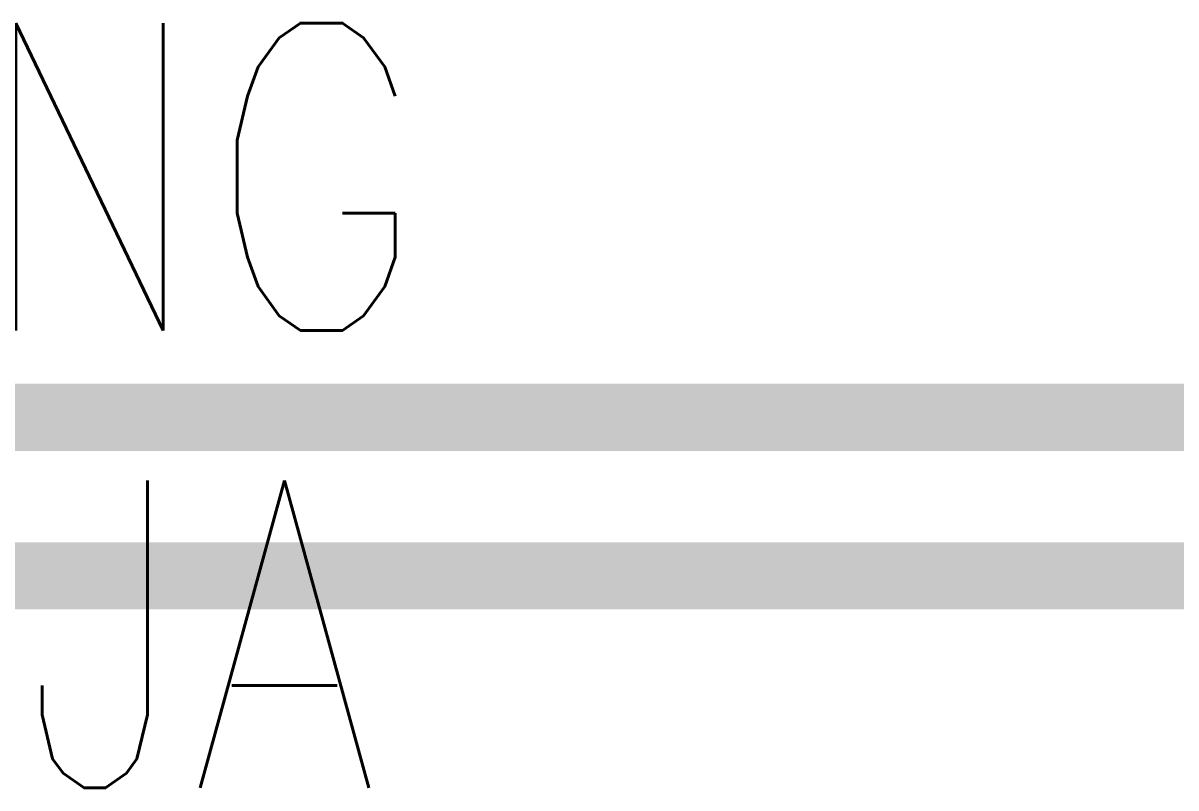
# Model space of a CAD drawing. Header units: inches. Extents: x -106706990 to 300603, y -86718466 to 1728185.
# Drawn here: x 33354 to 34292, y 43110 to 43732 of the extents above; entities that cross this region are included whole.
import ezdxf
from ezdxf.enums import TextEntityAlignment as Align

# ---------------------------------------------------------------- set-up
doc = ezdxf.new("R2010")
doc.units = ezdxf.units.IN
doc.header["$MEASUREMENT"] = 0
doc.layers.add('A-ROOMSYM', color=3, linetype='Continuous')
doc.layers.add('LAMP', color=5, linetype='Continuous')
doc.styles.add('style1', font='romans.shx', dxfattribs={"height": 750})

# ---------------------------------------------------------------- blocks, each defined once
blk = doc.blocks.new('YBC 236')
at = {"layer": 'LAMP', "const_width": 54.6}
for points in [[(-134681.75, 193670.67), (-133371.43, 193670.67)], [(-134681.75, 193541.82), (-133371.43, 193541.82)]]:
    blk.add_lwpolyline(points, dxfattribs=at)
blk = doc.blocks.new('*U237')
at = {"layer": 'LAMP'}
blk.add_blockref('YBC 236', (134026.59, -193606.25, -5.46), dxfattribs=at)
blk = doc.blocks.new('*U238')
at = {"layer": 'LAMP', "color": 0, "linetype": 'ByBlock', "lineweight": -2, "transparency": 16777216}
blk.add_blockref('*U237', (0, 3000), dxfattribs=at)

msp = doc.modelspace()

# ---------------------------------------------------------------- block references
at = {"layer": 'LAMP', "color": 0}
msp.add_blockref('*U238', (33788.6, 40346.91), dxfattribs=at)

# ---------------------------------------------------------------- texts
at = {"layer": 'A-ROOMSYM', "color": 8, "style": 'style1', "width": 0.8}
for s, p in [('RUANG', (33236.78, 43482.06)), ('KERJA', (33236.78, 43109.86))]:
    msp.add_text(s, height=250, dxfattribs=at).set_placement(p, align=Align.CENTER)

doc.saveas('drawing.dxf')
